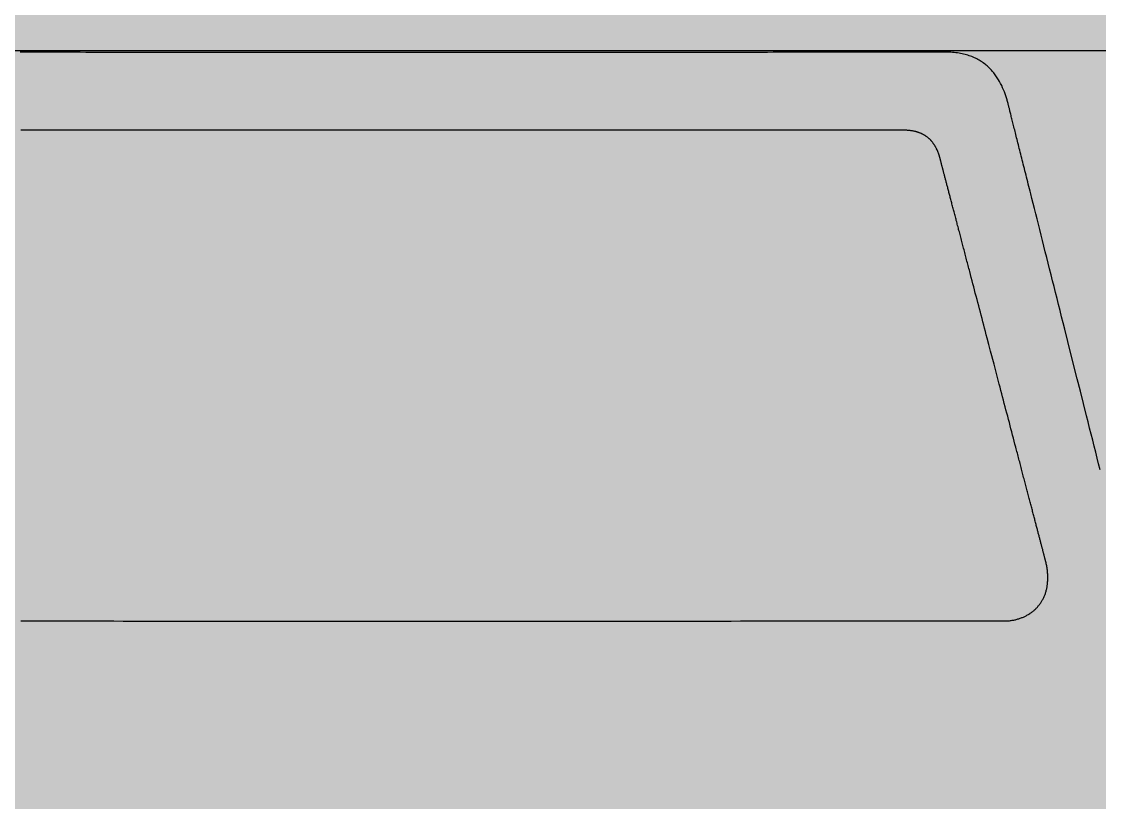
# Model space of a CAD drawing. Header units: millimetres. Extents: x 270.5 to 330.6, y -5.3 to 60.6.
# Drawn here: x 308.26 to 320.39, y 37.06 to 45.85 of the extents above; entities that cross this region are included whole.
import ezdxf

# ---------------------------------------------------------------- set-up
doc = ezdxf.new("R2010")
doc.units = ezdxf.units.MM
doc.layers.add('GSCOLORFILL', color=3, linetype='Continuous', lineweight=0)
doc.layers.add('GSDIMS', color=1, linetype='Continuous', lineweight=0)
for name, color, linetype in [('L18', 4, 'Continuous'), ('L25', 1, 'Continuous'), ('Wipeout Frame & Hatch Boundary', 153, 'Continuous')]:
    doc.layers.add(name, color=color, linetype=linetype)

# ---------------------------------------------------------------- blocks, each defined once
blk = doc.blocks.new('*U3')
at = {"layer": 'GSCOLORFILL', "true_color": 0xfedb00, "transparency": 33554687}
blk.add_hatch(color=40, dxfattribs=at).paths.add_polyline_path([(-300, -300), (300, -300), (300, 300), (-300, 300)])
blk = doc.blocks.new('3 Stacked Cars')
at = {"layer": 'L25'}
for points in [[(75.75, 85.48), (75.58, 86.14), (75.41, 86.8), (75.25, 87.47), (75.08, 88.14), (74.91, 88.82), (74.73, 89.5), (74.56, 90.18), (74.39, 90.87), (74.22, 91.56), (73.87, 92.95), (73.52, 94.34), (73.17, 95.74), (72.46, 98.54), (72.11, 99.94), (71.76, 101.33), (71.59, 102.02), (71.41, 102.71), (71.24, 103.4), (71.07, 104.08), (70.9, 104.76), (70.73, 105.44), (70.56, 106.11), (70.39, 106.77), (70.23, 107.44), (70.06, 108.09), (69.9, 108.74), (69.74, 109.39), (69.57, 110.03), (69.42, 110.66), (69.26, 111.29), (69.1, 111.91), (68.95, 112.52), (68.8, 113.12), (68.65, 113.72), (68.5, 114.3), (68.35, 114.88), (68.21, 115.45), (68.07, 116.01), (67.93, 116.56), (67.86, 116.83), (67.8, 117.1), (67.73, 117.37), (67.66, 117.63), (67.6, 117.89), (67.53, 118.15), (67.47, 118.4), (67.41, 118.65), (67.34, 118.9), (67.28, 119.15), (67.22, 119.39), (67.16, 119.63), (67.1, 119.87), (67.04, 120.1), (66.98, 120.34), (66.93, 120.56), (66.87, 120.79), (66.81, 121.01), (66.76, 121.23), (66.71, 121.44), (66.65, 121.65), (66.6, 121.86), (66.55, 122.07), (66.5, 122.27), (66.45, 122.47), (66.4, 122.66), (66.35, 122.85), (66.31, 123.04), (66.26, 123.22), (66.21, 123.4), (66.17, 123.57), (66.13, 123.75), (66.08, 123.91), (66.04, 124.08), (66, 124.24), (65.96, 124.39), (65.93, 124.55), (65.89, 124.69), (65.85, 124.84), (65.82, 124.98), (65.78, 125.11), (65.75, 125.24), (65.72, 125.37), (65.69, 125.49), (65.66, 125.61), (65.63, 125.73), (65.6, 125.83), (65.58, 125.94), (65.55, 126.04), (65.53, 126.14), (65.5, 126.23), (65.48, 126.31), (65.46, 126.4), (65.44, 126.47), (65.42, 126.54), (65.41, 126.61), (65.39, 126.67), (65.38, 126.73), (65.36, 126.78), (65.35, 126.83), (65.34, 126.88), (65.33, 126.91), (65.32, 126.95), (65.32, 126.97), (65.31, 127), (65.31, 127.01), (65.3, 127.02), (65.3, 127.03), (65.3, 127.03), (65.3, 127.03), (65.3, 127.04), (65.29, 127.07), (65.27, 127.12), (65.21, 127.35), (65.13, 127.57), (65.05, 127.8), (64.97, 128.03), (64.87, 128.26), (64.77, 128.49), (64.67, 128.72), (64.55, 128.95), (64.43, 129.17), (64.3, 129.39), (64.16, 129.61), (64.02, 129.83), (63.86, 130.04), (63.78, 130.15), (63.7, 130.25), (63.61, 130.35), (63.52, 130.45), (63.43, 130.55), (63.34, 130.65), (63.24, 130.74), (63.14, 130.84), (63.04, 130.93), (62.93, 131.02), (62.83, 131.1), (62.72, 131.19), (62.6, 131.27), (62.49, 131.36), (62.37, 131.44), (62.25, 131.51), (62.12, 131.59), (62, 131.66), (61.86, 131.73), (61.73, 131.8), (61.59, 131.86), (61.45, 131.92), (61.31, 131.98), (61.16, 132.04), (61.01, 132.09), (60.86, 132.14), (60.7, 132.19), (60.54, 132.23), (60.38, 132.27), (60.21, 132.31), (60.04, 132.34), (59.87, 132.37), (59.69, 132.4), (59.51, 132.42), (59.32, 132.44), (59.13, 132.45), (58.94, 132.47), (58.74, 132.47), (58.72, 132.47), (58.71, 132.47), (58.71, 132.47), (58.7, 132.47), (58.69, 132.47), (58.68, 132.47), (58.66, 132.47), (58.64, 132.47), (58.61, 132.47), (58.57, 132.47), (58.53, 132.47), (58.49, 132.47), (58.44, 132.47), (58.39, 132.47), (58.33, 132.47), (58.27, 132.47), (58.2, 132.47), (58.12, 132.47), (58.05, 132.47), (57.97, 132.47), (57.88, 132.47), (57.79, 132.47), (57.69, 132.47), (57.6, 132.47), (57.49, 132.47), (57.38, 132.47), (57.27, 132.47), (57.15, 132.47), (57.03, 132.47), (56.91, 132.47), (56.78, 132.47), (56.65, 132.47), (56.51, 132.47), (56.37, 132.47), (56.22, 132.47), (56.07, 132.47), (55.92, 132.47), (55.76, 132.47), (55.6, 132.47), (55.44, 132.47), (55.27, 132.47), (55.1, 132.47), (54.92, 132.47), (54.75, 132.47), (54.56, 132.47), (54.38, 132.47), (54.19, 132.47), (53.99, 132.47), (53.8, 132.47), (53.6, 132.47), (53.4, 132.47), (53.19, 132.47), (52.98, 132.47), (52.77, 132.47), (52.55, 132.47), (52.33, 132.47), (52.11, 132.47), (51.89, 132.47), (51.66, 132.47), (51.43, 132.47), (51.19, 132.47), (50.96, 132.47), (50.72, 132.47), (50.47, 132.47), (50.23, 132.47), (49.98, 132.47), (49.73, 132.47), (49.48, 132.47), (48.96, 132.47), (48.44, 132.47), (47.9, 132.47), (47.36, 132.47), (46.81, 132.47), (46.25, 132.47), (45.68, 132.47), (45.1, 132.47), (44.51, 132.47), (43.92, 132.47), (43.32, 132.47), (42.71, 132.47), (42.1, 132.47), (41.48, 132.47), (40.85, 132.47), (40.22, 132.47), (39.59, 132.47), (38.94, 132.47), (38.3, 132.46), (37.65, 132.46), (36.99, 132.46), (36.33, 132.46), (35.67, 132.46), (35.01, 132.46), (34.34, 132.46), (33, 132.46), (31.65, 132.46), (30.3, 132.46), (27.59, 132.46), (26.24, 132.46), (24.9, 132.46), (23.56, 132.46), (22.9, 132.46), (22.24, 132.46), (21.58, 132.46), (20.92, 132.46), (20.28, 132.46), (19.63, 132.46), (18.99, 132.46), (18.35, 132.45), (17.72, 132.45), (17.1, 132.45), (16.48, 132.45), (15.87, 132.45), (15.26, 132.45), (14.66, 132.45), (14.07, 132.45), (13.49, 132.45), (12.91, 132.45), (12.34, 132.45), (11.78, 132.45), (11.23, 132.45), (10.69, 132.45), (10.16, 132.45), (9.64, 132.45), (9.12, 132.45), (8.87, 132.45), (8.62, 132.45), (8.38, 132.45), (8.13, 132.45), (7.89, 132.45), (7.65, 132.45), (7.42, 132.45), (7.18, 132.45), (6.95, 132.45), (6.73, 132.45), (6.5, 132.45), (6.28, 132.45), (6.06, 132.45), (5.85, 132.45), (5.64, 132.45), (5.43, 132.45), (5.23, 132.45), (5.02, 132.45), (4.83, 132.45), (4.63, 132.45), (4.44, 132.45), (4.25, 132.45), (4.07, 132.45), (3.89, 132.45), (3.71, 132.45), (3.53, 132.45), (3.36, 132.45), (3.2, 132.45), (3.04, 132.45), (2.88, 132.45), (2.72, 132.45), (2.57, 132.45), (2.42, 132.45), (2.28, 132.45), (2.14, 132.45), (2, 132.45), (1.87, 132.45), (1.75, 132.45), (1.62, 132.45), (1.5, 132.45), (1.39, 132.45), (1.28, 132.45), (1.17, 132.45), (1.07, 132.45), (0.97, 132.45), (0.88, 132.45), (0.79, 132.45), (0.71, 132.45), (0.63, 132.45), (0.55, 132.45), (0.48, 132.45), (0.41, 132.45), (0.35, 132.45), (0.3, 132.45), (0.25, 132.45), (0.2, 132.45), (0.16, 132.45), (0.12, 132.45), (0.09, 132.45), (0.06, 132.45), (0.04, 132.45), (0.02, 132.45), (0.01, 132.45), (0, 132.45), (0, 132.45), (-0.01, 132.45), (-0.03, 132.45), (-0.04, 132.45), (-0.07, 132.45), (-0.1, 132.45), (-0.13, 132.45), (-0.17, 132.45), (-0.21, 132.45), (-0.26, 132.45), (-0.32, 132.45), (-0.37, 132.45), (-0.44, 132.45), (-0.5, 132.45), (-0.58, 132.45), (-0.65, 132.45), (-0.73, 132.45), (-0.82, 132.45), (-0.91, 132.45), (-1.01, 132.45), (-1.1, 132.45), (-1.21, 132.45), (-1.32, 132.45), (-1.43, 132.45), (-1.54, 132.45), (-1.66, 132.45), (-1.79, 132.45), (-1.92, 132.45), (-2.05, 132.45), (-2.19, 132.45), (-2.33, 132.45), (-2.47, 132.45), (-2.62, 132.45), (-2.77, 132.45), (-2.93, 132.45), (-3.09, 132.45), (-3.26, 132.45), (-3.42, 132.45), (-3.59, 132.45), (-3.77, 132.45), (-3.95, 132.45), (-4.13, 132.45), (-4.32, 132.45), (-4.51, 132.45), (-4.7, 132.45), (-4.89, 132.45), (-5.09, 132.45), (-5.3, 132.45), (-5.5, 132.45), (-5.71, 132.45), (-5.92, 132.45), (-6.14, 132.45), (-6.36, 132.45), (-6.58, 132.45), (-6.81, 132.45), (-7.03, 132.45), (-7.26, 132.45), (-7.5, 132.45), (-7.74, 132.45), (-7.97, 132.45), (-8.22, 132.45), (-8.46, 132.45), (-8.71, 132.45), (-8.96, 132.45), (-9.21, 132.45), (-9.73, 132.45), (-10.25, 132.45), (-10.78, 132.45), (-11.33, 132.45), (-11.88, 132.45), (-12.44, 132.45), (-13.01, 132.45), (-13.59, 132.45), (-14.17, 132.45), (-14.77, 132.45), (-15.37, 132.45), (-15.97, 132.45), (-16.59, 132.45), (-17.21, 132.45), (-17.83, 132.45), (-18.46, 132.45), (-19.1, 132.46), (-19.74, 132.46), (-20.39, 132.46), (-21.04, 132.46), (-21.69, 132.46), (-22.35, 132.46), (-23.01, 132.46), (-23.68, 132.46), (-24.34, 132.46), (-25.68, 132.46), (-27.03, 132.46), (-29.74, 132.46), (-31.09, 132.46), (-32.44, 132.46), (-33.79, 132.46), (-35.12, 132.46), (-35.79, 132.46), (-36.45, 132.46), (-37.11, 132.46), (-37.76, 132.46), (-38.41, 132.46), (-39.06, 132.47), (-39.7, 132.47), (-40.33, 132.47), (-40.96, 132.47), (-41.59, 132.47), (-42.21, 132.47), (-42.82, 132.47), (-43.42, 132.47), (-44.02, 132.47), (-44.62, 132.47), (-45.2, 132.47), (-45.78, 132.47)], [(-45.73, 68.48), (-45.48, 68.48), (-45.24, 68.48), (-44.99, 68.48), (-44.74, 68.48), (-44.5, 68.48), (-44.25, 68.48), (-44, 68.48), (-43.75, 68.48), (-43.5, 68.48), (-43.25, 68.48), (-43, 68.48), (-42.5, 68.48), (-41.99, 68.48), (-41.48, 68.48), (-40.97, 68.48), (-40.46, 68.48), (-39.95, 68.48), (-39.43, 68.48), (-38.92, 68.48), (-38.4, 68.48), (-37.88, 68.48), (-37.36, 68.48), (-36.83, 68.48), (-36.31, 68.48), (-35.79, 68.48), (-35.26, 68.48), (-34.21, 68.47), (-32.1, 68.47), (-31.05, 68.47), (-30, 68.47), (-29.48, 68.47), (-28.95, 68.47), (-28.43, 68.47), (-27.91, 68.47), (-27.39, 68.47), (-26.87, 68.47), (-26.35, 68.47), (-25.83, 68.47), (-25.32, 68.47), (-24.8, 68.47), (-24.29, 68.47), (-23.78, 68.47), (-23.27, 68.47), (-22.77, 68.47), (-22.26, 68.47), (-22.01, 68.47), (-21.76, 68.47), (-21.51, 68.47), (-21.26, 68.47), (-21.02, 68.47), (-20.77, 68.47), (-20.52, 68.47), (-20.28, 68.47), (-20.03, 68.47), (-19.79, 68.47), (-19.54, 68.47), (-19.3, 68.47), (-19.06, 68.47), (-18.82, 68.47), (-18.58, 68.47), (-18.34, 68.47), (-18.1, 68.47), (-17.86, 68.47), (-17.62, 68.47), (-17.39, 68.47), (-17.15, 68.47), (-16.92, 68.47), (-16.68, 68.47), (-16.45, 68.47), (-16.22, 68.47), (-15.99, 68.47), (-15.76, 68.47), (-15.53, 68.47), (-15.3, 68.47), (-15.08, 68.47), (-14.85, 68.47), (-14.63, 68.47), (-14.4, 68.47), (-14.18, 68.47), (-13.96, 68.47), (-13.74, 68.47), (-13.52, 68.47), (-13.3, 68.47), (-13.09, 68.47), (-12.87, 68.47), (-12.66, 68.47), (-12.45, 68.47), (-12.24, 68.47), (-12.03, 68.47), (-11.82, 68.47), (-11.61, 68.47), (-11.4, 68.47), (-11.2, 68.47), (-10.99, 68.47), (-10.79, 68.47), (-10.59, 68.47), (-10.39, 68.47), (-10.19, 68.47), (-10, 68.47), (-9.8, 68.47), (-9.61, 68.47), (-9.42, 68.47), (-9.23, 68.47), (-9.04, 68.47), (-8.85, 68.47), (-8.66, 68.47), (-8.48, 68.47), (-8.29, 68.47), (-8.11, 68.47), (-7.93, 68.47), (-7.75, 68.47), (-7.58, 68.47), (-7.4, 68.47), (-7.23, 68.47), (-7.06, 68.47), (-6.89, 68.47), (-6.72, 68.47), (-6.55, 68.47), (-6.39, 68.47), (-6.22, 68.47), (-6.06, 68.47), (-5.9, 68.47), (-5.74, 68.47), (-5.59, 68.47), (-5.43, 68.47), (-5.28, 68.47), (-5.13, 68.47), (-4.98, 68.47), (-4.83, 68.47), (-4.69, 68.47), (-4.54, 68.47), (-4.4, 68.47), (-4.26, 68.47), (-4.13, 68.47), (-3.99, 68.47), (-3.86, 68.47), (-3.72, 68.47), (-3.6, 68.47), (-3.47, 68.47), (-3.34, 68.47), (-3.22, 68.47), (-3.1, 68.47), (-2.98, 68.47), (-2.86, 68.47), (-2.75, 68.47), (-2.63, 68.47), (-2.52, 68.47), (-2.41, 68.47), (-2.31, 68.47), (-2.2, 68.47), (-2.1, 68.47), (-2, 68.47), (-1.9, 68.47), (-1.81, 68.47), (-1.71, 68.47), (-1.62, 68.47), (-1.54, 68.47), (-1.45, 68.47), (-1.37, 68.47), (-1.28, 68.47), (-1.2, 68.47), (-1.13, 68.47), (-1.09, 68.47), (-1.05, 68.47), (-1.02, 68.47), (-0.98, 68.47), (-0.95, 68.47), (-0.91, 68.47), (-0.88, 68.47), (-0.84, 68.47), (-0.81, 68.47), (-0.78, 68.47), (-0.75, 68.47), (-0.72, 68.47), (-0.69, 68.47), (-0.66, 68.47), (-0.63, 68.47), (-0.6, 68.47), (-0.57, 68.47), (-0.55, 68.47), (-0.52, 68.47), (-0.49, 68.47), (-0.47, 68.47), (-0.44, 68.47), (-0.42, 68.47), (-0.4, 68.47), (-0.37, 68.47), (-0.35, 68.47), (-0.33, 68.47), (-0.31, 68.47), (-0.29, 68.47), (-0.27, 68.47), (-0.25, 68.47), (-0.23, 68.47), (-0.22, 68.47), (-0.2, 68.47), (-0.18, 68.47), (-0.17, 68.47), (-0.15, 68.47), (-0.14, 68.47), (-0.13, 68.47), (-0.11, 68.47), (-0.1, 68.47), (-0.09, 68.47), (-0.08, 68.47), (-0.07, 68.47), (-0.06, 68.47), (-0.05, 68.47), (-0.04, 68.47), (-0.04, 68.47), (-0.03, 68.47), (-0.02, 68.47), (-0.02, 68.47), (-0.01, 68.47), (-0.01, 68.47), (-0.01, 68.47), (0, 68.47), (0, 68.47), (0, 68.47), (0, 68.47), (0, 68.47), (0, 68.47), (0, 68.47), (0, 68.47), (0.01, 68.47), (0.01, 68.47), (0.01, 68.47), (0.02, 68.47), (0.02, 68.47), (0.03, 68.47), (0.04, 68.47), (0.04, 68.47), (0.05, 68.47), (0.06, 68.47), (0.07, 68.47), (0.08, 68.47), (0.09, 68.47), (0.1, 68.47), (0.11, 68.47), (0.13, 68.47), (0.14, 68.47), (0.15, 68.47), (0.17, 68.47), (0.18, 68.47), (0.2, 68.47), (0.22, 68.47), (0.23, 68.47), (0.25, 68.47), (0.27, 68.47), (0.29, 68.47), (0.31, 68.47), (0.33, 68.47), (0.35, 68.47), (0.37, 68.47), (0.4, 68.47), (0.42, 68.47), (0.44, 68.47), (0.47, 68.47), (0.49, 68.47), (0.52, 68.47), (0.55, 68.47), (0.57, 68.47), (0.6, 68.47), (0.63, 68.47), (0.66, 68.47), (0.69, 68.47), (0.72, 68.47), (0.75, 68.47), (0.78, 68.47), (0.81, 68.47), (0.84, 68.47), (0.88, 68.47), (0.91, 68.47), (0.95, 68.47), (0.98, 68.47), (1.02, 68.47), (1.05, 68.47), (1.09, 68.47), (1.13, 68.47), (1.2, 68.47), (1.28, 68.47), (1.37, 68.47), (1.45, 68.47), (1.54, 68.47), (1.62, 68.47), (1.71, 68.47), (1.81, 68.47), (1.9, 68.47), (2, 68.47), (2.1, 68.47), (2.2, 68.47), (2.31, 68.47), (2.41, 68.47), (2.52, 68.47), (2.63, 68.47), (2.75, 68.47), (2.86, 68.47), (2.98, 68.47), (3.1, 68.47), (3.22, 68.47), (3.34, 68.47), (3.47, 68.47), (3.6, 68.47), (3.72, 68.47), (3.86, 68.47), (3.99, 68.47), (4.13, 68.47), (4.26, 68.47), (4.4, 68.47), (4.54, 68.47), (4.69, 68.47), (4.83, 68.47), (4.98, 68.47), (5.13, 68.47), (5.28, 68.47), (5.43, 68.47), (5.59, 68.47), (5.74, 68.47), (5.9, 68.47), (6.06, 68.47), (6.22, 68.47), (6.39, 68.47), (6.55, 68.47), (6.72, 68.47), (6.89, 68.47), (7.06, 68.47), (7.23, 68.47), (7.4, 68.47), (7.58, 68.47), (7.75, 68.47), (7.93, 68.47), (8.11, 68.47), (8.29, 68.47), (8.48, 68.47), (8.66, 68.47), (8.85, 68.47), (9.04, 68.47), (9.23, 68.47), (9.42, 68.47), (9.61, 68.47), (9.8, 68.47), (10, 68.47), (10.19, 68.47), (10.39, 68.47), (10.59, 68.47), (10.79, 68.47), (10.99, 68.47), (11.2, 68.47), (11.4, 68.47), (11.61, 68.47), (11.82, 68.47), (12.03, 68.47), (12.24, 68.47), (12.45, 68.47), (12.66, 68.47), (12.87, 68.47), (13.09, 68.47), (13.3, 68.47), (13.52, 68.47), (13.74, 68.47), (13.96, 68.47), (14.18, 68.47), (14.4, 68.47), (14.63, 68.47), (14.85, 68.47), (15.08, 68.47), (15.3, 68.47), (15.53, 68.47), (15.76, 68.47), (15.99, 68.47), (16.22, 68.47), (16.45, 68.47), (16.68, 68.47), (16.92, 68.47), (17.15, 68.47), (17.39, 68.47), (17.62, 68.47), (17.86, 68.47), (18.1, 68.47), (18.34, 68.47), (18.58, 68.47), (18.82, 68.47), (19.06, 68.47), (19.3, 68.47), (19.54, 68.47), (19.79, 68.47), (20.03, 68.47), (20.28, 68.47), (20.52, 68.47), (20.77, 68.47), (21.02, 68.47), (21.26, 68.47), (21.51, 68.47), (21.76, 68.47), (22.01, 68.47), (22.26, 68.47), (22.77, 68.47), (23.27, 68.47), (23.78, 68.47), (24.29, 68.47), (24.8, 68.47), (25.32, 68.47), (25.83, 68.47), (26.35, 68.47), (26.87, 68.47), (27.39, 68.47), (27.91, 68.47), (28.43, 68.47), (28.95, 68.47), (29.48, 68.47), (30, 68.47), (31.05, 68.47), (32.1, 68.47), (34.21, 68.47), (35.26, 68.48), (35.79, 68.48), (36.31, 68.48), (36.83, 68.48), (37.36, 68.48), (37.88, 68.48), (38.4, 68.48), (38.92, 68.48), (39.43, 68.48), (39.95, 68.48), (40.46, 68.48), (40.97, 68.48), (41.48, 68.48), (41.99, 68.48), (42.5, 68.48), (43, 68.48), (43.25, 68.48), (43.5, 68.48), (43.75, 68.48), (44, 68.48), (44.25, 68.48), (44.5, 68.48), (44.74, 68.48), (44.99, 68.48), (45.24, 68.48), (45.48, 68.48), (45.73, 68.48), (45.97, 68.48), (46.21, 68.48), (46.45, 68.48), (46.69, 68.48), (46.93, 68.48), (47.17, 68.48), (47.41, 68.48), (47.65, 68.48), (47.89, 68.48), (48.12, 68.48), (48.36, 68.48), (48.59, 68.48), (48.82, 68.48), (49.05, 68.48), (49.29, 68.48), (49.52, 68.48), (49.74, 68.48), (49.97, 68.48), (50.2, 68.48), (50.42, 68.48), (50.65, 68.48), (50.87, 68.48), (51.09, 68.48), (51.32, 68.48), (51.54, 68.48), (51.76, 68.48), (51.97, 68.48), (52.19, 68.48), (52.41, 68.48), (52.62, 68.48), (52.83, 68.48), (53.04, 68.48), (53.26, 68.48), (53.46, 68.48), (53.67, 68.48), (53.88, 68.48), (54.08, 68.48), (54.29, 68.48), (54.49, 68.48), (54.69, 68.48), (54.89, 68.48), (55.09, 68.48), (55.29, 68.48), (55.48, 68.48), (55.68, 68.48), (55.87, 68.48), (56.06, 68.48), (56.25, 68.48), (56.44, 68.48), (56.63, 68.48), (56.81, 68.48), (57, 68.48), (57.18, 68.48), (57.36, 68.48), (57.54, 68.48), (57.72, 68.48), (57.89, 68.48), (58.07, 68.48), (58.24, 68.48), (58.41, 68.48), (58.58, 68.48), (58.75, 68.48), (58.91, 68.48), (59.08, 68.48), (59.24, 68.48), (59.4, 68.48), (59.56, 68.48), (59.71, 68.48), (59.87, 68.48), (60.02, 68.48), (60.17, 68.48), (60.32, 68.48), (60.47, 68.48), (60.62, 68.48), (60.76, 68.48), (60.9, 68.48), (61.04, 68.48), (61.18, 68.48), (61.32, 68.48), (61.45, 68.48), (61.58, 68.48), (61.71, 68.48), (61.84, 68.48), (61.97, 68.48), (62.09, 68.48), (62.22, 68.48), (62.34, 68.48), (62.45, 68.48), (62.57, 68.48), (62.68, 68.48), (62.79, 68.48), (62.9, 68.48), (63.01, 68.48), (63.12, 68.48), (63.22, 68.48), (63.32, 68.48), (63.42, 68.48), (63.51, 68.48), (63.61, 68.48), (63.7, 68.48), (63.79, 68.48), (63.88, 68.48), (63.96, 68.48), (64.04, 68.48), (64.12, 68.48), (64.2, 68.48), (64.28, 68.48), (64.31, 68.48), (64.35, 68.48), (64.39, 68.48), (64.42, 68.48), (64.45, 68.48), (64.49, 68.48), (64.52, 68.48), (64.55, 68.48), (64.59, 68.48), (64.62, 68.48), (64.65, 68.48), (64.68, 68.48), (64.71, 68.48), (64.74, 68.48), (64.76, 68.48), (64.79, 68.48), (64.82, 68.48), (64.85, 68.48), (64.87, 68.48), (64.9, 68.48), (64.92, 68.48), (64.94, 68.48), (64.97, 68.48), (64.99, 68.48), (65.01, 68.48), (65.03, 68.48), (65.05, 68.48), (65.07, 68.48), (65.09, 68.48), (65.11, 68.48), (65.13, 68.48), (65.15, 68.48), (65.16, 68.48), (65.18, 68.48), (65.19, 68.48), (65.21, 68.48), (65.22, 68.48), (65.24, 68.48), (65.25, 68.48), (65.26, 68.48), (65.27, 68.48), (65.28, 68.48), (65.29, 68.48), (65.3, 68.48), (65.31, 68.48), (65.32, 68.48), (65.32, 68.48), (65.33, 68.48), (65.34, 68.48), (65.34, 68.48), (65.35, 68.48), (65.35, 68.48), (65.35, 68.48), (65.35, 68.48), (65.36, 68.48), (65.36, 68.48), (65.36, 68.48), (65.36, 68.48), (65.36, 68.48), (65.37, 68.48), (65.4, 68.49), (65.45, 68.49), (65.55, 68.5), (65.65, 68.52), (65.74, 68.53), (65.84, 68.55), (65.94, 68.56), (66.03, 68.58), (66.13, 68.6), (66.22, 68.62), (66.31, 68.65), (66.4, 68.67), (66.5, 68.7), (66.59, 68.73), (66.67, 68.75), (66.76, 68.78), (66.85, 68.81), (66.94, 68.85), (67.02, 68.88), (67.11, 68.92), (67.19, 68.95), (67.27, 68.99), (67.35, 69.03), (67.43, 69.07), (67.51, 69.11), (67.59, 69.16), (67.67, 69.2), (67.74, 69.25), (67.82, 69.3), (67.89, 69.34), (67.96, 69.39), (68.03, 69.44), (68.1, 69.5), (68.17, 69.55), (68.24, 69.61), (68.31, 69.66), (68.37, 69.72), (68.44, 69.78), (68.5, 69.84), (68.56, 69.9), (68.62, 69.96), (68.68, 70.03), (68.74, 70.09), (68.79, 70.16), (68.85, 70.22), (68.9, 70.29), (68.96, 70.36), (69.01, 70.43), (69.06, 70.51), (69.11, 70.58), (69.15, 70.65), (69.2, 70.73), (69.24, 70.81), (69.29, 70.89), (69.33, 70.96), (69.37, 71.05), (69.41, 71.13), (69.44, 71.21), (69.48, 71.29), (69.51, 71.38), (69.55, 71.47), (69.58, 71.55), (69.61, 71.64), (69.63, 71.73), (69.66, 71.82), (69.69, 71.91), (69.71, 72.01), (69.73, 72.1), (69.75, 72.19), (69.77, 72.29), (69.79, 72.39), (69.8, 72.49), (69.81, 72.59), (69.83, 72.69), (69.84, 72.79), (69.84, 72.89), (69.85, 72.99), (69.86, 73.1), (69.86, 73.2), (69.86, 73.31), (69.86, 73.42), (69.86, 73.53), (69.86, 73.64), (69.85, 73.75), (69.84, 73.86), (69.83, 73.97), (69.82, 74.09), (69.81, 74.2), (69.79, 74.32), (69.78, 74.44), (69.76, 74.55), (69.74, 74.67), (69.72, 74.79), (69.69, 74.91), (69.69, 74.93), (69.69, 74.93), (69.69, 74.93), (69.69, 74.93), (69.69, 74.93), (69.69, 74.93), (69.69, 74.94), (69.69, 74.94), (69.69, 74.94), (69.68, 74.95), (69.68, 74.96), (69.68, 74.97), (69.67, 74.99), (69.67, 75), (69.67, 75.02), (69.66, 75.04), (69.66, 75.06), (69.65, 75.08), (69.64, 75.1), (69.64, 75.13), (69.63, 75.16), (69.62, 75.19), (69.61, 75.22), (69.6, 75.25), (69.59, 75.29), (69.58, 75.33), (69.57, 75.37), (69.56, 75.41), (69.55, 75.45), (69.54, 75.49), (69.53, 75.54), (69.52, 75.59), (69.5, 75.64), (69.49, 75.69), (69.48, 75.74), (69.46, 75.8), (69.45, 75.85), (69.43, 75.91), (69.42, 75.97), (69.4, 76.03), (69.38, 76.09), (69.37, 76.16), (69.35, 76.22), (69.33, 76.29), (69.31, 76.36), (69.3, 76.43), (69.28, 76.5), (69.26, 76.58), (69.24, 76.65), (69.22, 76.73), (69.2, 76.81), (69.18, 76.89), (69.15, 76.97), (69.13, 77.05), (69.11, 77.13), (69.09, 77.22), (69.07, 77.31), (69.04, 77.4), (69.02, 77.49), (68.99, 77.58), (68.97, 77.67), (68.95, 77.76), (68.92, 77.86), (68.9, 77.96), (68.87, 78.05), (68.84, 78.15), (68.82, 78.26), (68.79, 78.36), (68.76, 78.46), (68.74, 78.57), (68.71, 78.67), (68.68, 78.78), (68.65, 78.89), (68.62, 79), (68.59, 79.11), (68.56, 79.22), (68.53, 79.34), (68.5, 79.45), (68.47, 79.57), (68.44, 79.69), (68.41, 79.81), (68.38, 79.93), (68.35, 80.05), (68.32, 80.17), (68.28, 80.29), (68.25, 80.42), (68.22, 80.54), (68.18, 80.67), (68.15, 80.8), (68.12, 80.93), (68.08, 81.06), (68.05, 81.19), (68.01, 81.32), (67.98, 81.45), (67.94, 81.59), (67.91, 81.72), (67.87, 81.86), (67.84, 82), (67.8, 82.14), (67.76, 82.27), (67.73, 82.41), (67.69, 82.56), (67.65, 82.7), (67.61, 82.84), (67.58, 82.99), (67.54, 83.13), (67.5, 83.28), (67.46, 83.42), (67.42, 83.57), (67.38, 83.72), (67.34, 83.87), (67.3, 84.02), (67.27, 84.17), (67.23, 84.32), (67.18, 84.48), (67.14, 84.63), (67.1, 84.79), (67.06, 84.94), (67.02, 85.1), (66.98, 85.25), (66.94, 85.41), (66.9, 85.57), (66.86, 85.73), (66.81, 85.89), (66.77, 86.05), (66.73, 86.21), (66.69, 86.37), (66.64, 86.54), (66.6, 86.7), (66.56, 86.87), (66.52, 87.03), (66.47, 87.2), (66.43, 87.36), (66.38, 87.53), (66.34, 87.7), (66.3, 87.86), (66.25, 88.03), (66.16, 88.37), (66.07, 88.71), (65.98, 89.06), (65.89, 89.4), (65.8, 89.75), (65.71, 90.1), (65.62, 90.45), (65.53, 90.8), (65.43, 91.16), (65.34, 91.51), (65.25, 91.87), (65.15, 92.23), (65.06, 92.59), (64.96, 92.95), (64.87, 93.32), (64.77, 93.68), (64.68, 94.04), (64.58, 94.41), (64.48, 94.78), (64.39, 95.14), (64.19, 95.88), (64, 96.62), (63.81, 97.36), (63.42, 98.84), (63.22, 99.58), (63.03, 100.31), (62.93, 100.68), (62.84, 101.05), (62.74, 101.42), (62.65, 101.78), (62.55, 102.15), (62.46, 102.51), (62.36, 102.87), (62.27, 103.23), (62.17, 103.59), (62.08, 103.95), (61.98, 104.31), (61.89, 104.67), (61.8, 105.02), (61.7, 105.37), (61.61, 105.73), (61.52, 106.08), (61.43, 106.42), (61.34, 106.77), (61.25, 107.11), (61.16, 107.45), (61.07, 107.79), (61.03, 107.96), (60.98, 108.13), (60.94, 108.29), (60.89, 108.46), (60.85, 108.63), (60.81, 108.79), (60.76, 108.96), (60.72, 109.12), (60.68, 109.29), (60.64, 109.45), (60.59, 109.61), (60.55, 109.77), (60.51, 109.93), (60.47, 110.09), (60.43, 110.25), (60.38, 110.41), (60.34, 110.57), (60.3, 110.72), (60.26, 110.88), (60.22, 111.04), (60.18, 111.19), (60.14, 111.34), (60.1, 111.5), (60.06, 111.65), (60.02, 111.8), (59.98, 111.95), (59.94, 112.1), (59.9, 112.25), (59.86, 112.4), (59.82, 112.54), (59.79, 112.69), (59.75, 112.83), (59.71, 112.98), (59.67, 113.12), (59.64, 113.26), (59.6, 113.4), (59.56, 113.54), (59.53, 113.68), (59.49, 113.82), (59.45, 113.96), (59.42, 114.09), (59.38, 114.23), (59.35, 114.36), (59.31, 114.5), (59.28, 114.63), (59.24, 114.76), (59.21, 114.89), (59.17, 115.02), (59.14, 115.15), (59.11, 115.27), (59.07, 115.4), (59.04, 115.52), (59.01, 115.65), (58.98, 115.77), (58.95, 115.89), (58.91, 116.01), (58.88, 116.13), (58.85, 116.25), (58.82, 116.36), (58.79, 116.48), (58.76, 116.59), (58.73, 116.7), (58.7, 116.81), (58.68, 116.92), (58.65, 117.03), (58.62, 117.14), (58.59, 117.25), (58.56, 117.35), (58.54, 117.45), (58.51, 117.56), (58.48, 117.66), (58.46, 117.76), (58.43, 117.85), (58.41, 117.95), (58.38, 118.05), (58.36, 118.14), (58.33, 118.23), (58.31, 118.32), (58.28, 118.41), (58.26, 118.5), (58.24, 118.59), (58.22, 118.67), (58.19, 118.76), (58.17, 118.84), (58.15, 118.92), (58.13, 119), (58.11, 119.08), (58.09, 119.16), (58.07, 119.23), (58.05, 119.3), (58.03, 119.38), (58.01, 119.45), (58, 119.52), (57.98, 119.58), (57.96, 119.65), (57.94, 119.71), (57.93, 119.77), (57.91, 119.84), (57.9, 119.89), (57.88, 119.95), (57.87, 120.01), (57.85, 120.06), (57.84, 120.11), (57.82, 120.17), (57.81, 120.21), (57.8, 120.26), (57.79, 120.31), (57.78, 120.35), (57.77, 120.39), (57.75, 120.43), (57.74, 120.47), (57.73, 120.51), (57.73, 120.54), (57.72, 120.58), (57.71, 120.61), (57.7, 120.64), (57.69, 120.67), (57.69, 120.69), (57.68, 120.72), (57.67, 120.74), (57.67, 120.76), (57.66, 120.78), (57.66, 120.79), (57.66, 120.81), (57.65, 120.82), (57.65, 120.83), (57.65, 120.84), (57.65, 120.85), (57.64, 120.85), (57.64, 120.86), (57.64, 120.86), (57.64, 120.86), (57.64, 120.86), (57.64, 120.86), (57.64, 120.86), (57.64, 120.87), (57.63, 120.9), (57.59, 121), (57.56, 121.11), (57.52, 121.21), (57.47, 121.31), (57.43, 121.41), (57.39, 121.5), (57.34, 121.6), (57.32, 121.65), (57.29, 121.69), (57.27, 121.74), (57.24, 121.79), (57.22, 121.83), (57.19, 121.88), (57.17, 121.92), (57.14, 121.97), (57.11, 122.01), (57.08, 122.05), (57.06, 122.1), (57.03, 122.14), (57, 122.18), (56.97, 122.22), (56.94, 122.26), (56.91, 122.3), (56.88, 122.34), (56.84, 122.38), (56.81, 122.42), (56.78, 122.46), (56.75, 122.5), (56.71, 122.54), (56.68, 122.57), (56.64, 122.61), (56.61, 122.65), (56.57, 122.68), (56.54, 122.72), (56.5, 122.75), (56.46, 122.78), (56.42, 122.82), (56.38, 122.85), (56.35, 122.88), (56.31, 122.91), (56.26, 122.95), (56.22, 122.98), (56.18, 123.01), (56.14, 123.04), (56.1, 123.06), (56.05, 123.09), (56.01, 123.12), (55.97, 123.15), (55.92, 123.17), (55.87, 123.2), (55.83, 123.22), (55.78, 123.25), (55.73, 123.27), (55.68, 123.3), (55.64, 123.32), (55.59, 123.34), (55.54, 123.36), (55.48, 123.38), (55.43, 123.4), (55.38, 123.42), (55.33, 123.44), (55.27, 123.46), (55.22, 123.48), (55.16, 123.5), (55.11, 123.51), (55.05, 123.53), (55, 123.54), (54.94, 123.56), (54.88, 123.57), (54.82, 123.58), (54.76, 123.6), (54.7, 123.61), (54.64, 123.62), (54.57, 123.63), (54.51, 123.64), (54.45, 123.65), (54.38, 123.66), (54.32, 123.66), (54.25, 123.67), (54.19, 123.68), (54.12, 123.68), (54.05, 123.68), (53.98, 123.69), (53.91, 123.69), (53.84, 123.69), (53.82, 123.69), (53.82, 123.69), (53.82, 123.69), (53.82, 123.69), (53.81, 123.69), (53.81, 123.69), (53.81, 123.69), (53.81, 123.69), (53.8, 123.69), (53.79, 123.69), (53.78, 123.69), (53.77, 123.69), (53.75, 123.69), (53.73, 123.69), (53.71, 123.69), (53.69, 123.69), (53.66, 123.69), (53.64, 123.69), (53.61, 123.69), (53.58, 123.69), (53.54, 123.69), (53.51, 123.69), (53.47, 123.69), (53.43, 123.69), (53.39, 123.69), (53.34, 123.69), (53.3, 123.69), (53.25, 123.69), (53.2, 123.69), (53.14, 123.69), (53.09, 123.69), (53.03, 123.69), (52.98, 123.69), (52.91, 123.69), (52.85, 123.69), (52.79, 123.69), (52.72, 123.69), (52.65, 123.69), (52.58, 123.69), (52.51, 123.69), (52.44, 123.69), (52.36, 123.69), (52.28, 123.69), (52.2, 123.69), (52.12, 123.69), (52.04, 123.69), (51.95, 123.69), (51.87, 123.69), (51.78, 123.69), (51.69, 123.69), (51.6, 123.69), (51.5, 123.69), (51.41, 123.69), (51.31, 123.69), (51.21, 123.7), (51.11, 123.7), (51.01, 123.7), (50.9, 123.7), (50.8, 123.7), (50.69, 123.7), (50.58, 123.7), (50.47, 123.7), (50.36, 123.7), (50.24, 123.7), (50.13, 123.7), (50.01, 123.7), (49.89, 123.7), (49.77, 123.7), (49.65, 123.7), (49.52, 123.7), (49.4, 123.7), (49.27, 123.7), (49.15, 123.7), (49.02, 123.7), (48.88, 123.7), (48.75, 123.7), (48.62, 123.7), (48.48, 123.7), (48.35, 123.7), (48.21, 123.7), (48.07, 123.7), (47.93, 123.7), (47.79, 123.7), (47.64, 123.7), (47.5, 123.7), (47.35, 123.7), (47.2, 123.7), (47.05, 123.7), (46.9, 123.7), (46.75, 123.7), (46.6, 123.7), (46.45, 123.7), (46.29, 123.7), (46.13, 123.7), (45.98, 123.7), (45.82, 123.7), (45.66, 123.7), (45.49, 123.7), (45.33, 123.7), (45.17, 123.7), (45, 123.7), (44.84, 123.7), (44.67, 123.7), (44.5, 123.7), (44.33, 123.7), (44.16, 123.7), (43.99, 123.7), (43.82, 123.7), (43.65, 123.7), (43.47, 123.7), (43.3, 123.7), (43.12, 123.7), (42.94, 123.7), (42.76, 123.7), (42.58, 123.7), (42.4, 123.7), (42.22, 123.7), (42.04, 123.7), (41.86, 123.7), (41.67, 123.7), (41.49, 123.7), (41.3, 123.7), (41.11, 123.7), (40.92, 123.7), (40.74, 123.7), (40.55, 123.7), (40.36, 123.7), (40.17, 123.7), (39.97, 123.7), (39.78, 123.7), (39.59, 123.7), (39.39, 123.7), (39.2, 123.7), (39, 123.7), (38.81, 123.7), (38.61, 123.7), (38.41, 123.7), (38.21, 123.7), (38.01, 123.7), (37.81, 123.7), (37.61, 123.7), (37.41, 123.7), (37.21, 123.7), (37.01, 123.7), (36.6, 123.7), (36.19, 123.7), (35.78, 123.7), (35.37, 123.7), (34.96, 123.7), (34.54, 123.7), (34.12, 123.7), (33.7, 123.7), (33.28, 123.71), (32.85, 123.71), (32.43, 123.71), (32, 123.71), (31.58, 123.71), (31.15, 123.71), (30.72, 123.71), (30.29, 123.71), (29.86, 123.71), (29.43, 123.71), (28.56, 123.71), (27.7, 123.71), (25.96, 123.71), (25.1, 123.71), (24.23, 123.71), (23.8, 123.71), (23.37, 123.71), (22.94, 123.71), (22.51, 123.71), (22.08, 123.71), (21.66, 123.71), (21.23, 123.71), (20.81, 123.71), (20.38, 123.71), (19.96, 123.71), (19.54, 123.71), (19.12, 123.71), (18.71, 123.71), (18.29, 123.71), (17.88, 123.71), (17.47, 123.71), (17.06, 123.71), (16.66, 123.71), (16.46, 123.71), (16.26, 123.71), (16.06, 123.71), (15.86, 123.71), (15.66, 123.71), (15.46, 123.71), (15.26, 123.71), (15.06, 123.71), (14.87, 123.71), (14.67, 123.72), (14.47, 123.72), (14.28, 123.72), (14.09, 123.72), (13.89, 123.72), (13.7, 123.72), (13.51, 123.72), (13.32, 123.72), (13.13, 123.72), (12.94, 123.72), (12.75, 123.72), (12.57, 123.72), (12.38, 123.72), (12.19, 123.72), (12.01, 123.72), (11.83, 123.72), (11.64, 123.72), (11.46, 123.72), (11.28, 123.72), (11.1, 123.72), (10.92, 123.72), (10.74, 123.72), (10.57, 123.72), (10.39, 123.72), (10.22, 123.72), (10.04, 123.72), (9.87, 123.72), (9.7, 123.72), (9.53, 123.72), (9.36, 123.72), (9.19, 123.72), (9.02, 123.72), (8.86, 123.72), (8.69, 123.72), (8.53, 123.72), (8.36, 123.72), (8.2, 123.72), (8.04, 123.72), (7.88, 123.72), (7.72, 123.72), (7.57, 123.72), (7.41, 123.72), (7.26, 123.72), (7.1, 123.72), (6.95, 123.72), (6.8, 123.72), (6.65, 123.72), (6.5, 123.72), (6.36, 123.72), (6.21, 123.72), (6.07, 123.72), (5.93, 123.72), (5.78, 123.72), (5.64, 123.72), (5.51, 123.72), (5.37, 123.72), (5.23, 123.72), (5.1, 123.72), (4.97, 123.72), (4.83, 123.72), (4.71, 123.72), (4.58, 123.72), (4.45, 123.72), (4.32, 123.72), (4.2, 123.72), (4.08, 123.72), (3.96, 123.72), (3.84, 123.72), (3.72, 123.72), (3.6, 123.72), (3.49, 123.72), (3.38, 123.72), (3.27, 123.72), (3.16, 123.72), (3.05, 123.72), (2.94, 123.72), (2.84, 123.72), (2.73, 123.72), (2.63, 123.72), (2.53, 123.72), (2.43, 123.72), (2.34, 123.72), (2.24, 123.72), (2.15, 123.72), (2.06, 123.72), (1.97, 123.72), (1.88, 123.72), (1.8, 123.72), (1.71, 123.72), (1.63, 123.72), (1.55, 123.72), (1.47, 123.72), (1.4, 123.72), (1.32, 123.72), (1.25, 123.72), (1.18, 123.72), (1.11, 123.72), (1.04, 123.72), (0.98, 123.72), (0.92, 123.72), (0.86, 123.72), (0.8, 123.72), (0.74, 123.72), (0.69, 123.72), (0.63, 123.72), (0.58, 123.72), (0.53, 123.72), (0.49, 123.72), (0.44, 123.72), (0.4, 123.72), (0.36, 123.72), (0.32, 123.72), (0.28, 123.72), (0.25, 123.72), (0.22, 123.72), (0.19, 123.72), (0.16, 123.72), (0.13, 123.72), (0.11, 123.72), (0.09, 123.72), (0.07, 123.72), (0.05, 123.72), (0.04, 123.72), (0.03, 123.72), (0.02, 123.72), (0.01, 123.72), (0, 123.72), (0, 123.72), (0, 123.72), (0, 123.72), (-0.01, 123.72), (-0.01, 123.72), (-0.02, 123.72), (-0.03, 123.72), (-0.04, 123.72), (-0.06, 123.72), (-0.08, 123.72), (-0.1, 123.72), (-0.12, 123.72), (-0.14, 123.72), (-0.17, 123.72), (-0.2, 123.72), (-0.23, 123.72), (-0.26, 123.72), (-0.3, 123.72), (-0.33, 123.72), (-0.37, 123.72), (-0.41, 123.72), (-0.46, 123.72), (-0.5, 123.72), (-0.55, 123.72), (-0.6, 123.72), (-0.65, 123.72), (-0.71, 123.72), (-0.76, 123.72), (-0.82, 123.72), (-0.88, 123.72), (-0.94, 123.72), (-1, 123.72), (-1.07, 123.72), (-1.14, 123.72), (-1.21, 123.72), (-1.28, 123.72), (-1.35, 123.72), (-1.43, 123.72), (-1.5, 123.72), (-1.58, 123.72), (-1.66, 123.72), (-1.74, 123.72), (-1.83, 123.72), (-1.92, 123.72), (-2, 123.72), (-2.09, 123.72), (-2.18, 123.72), (-2.28, 123.72), (-2.37, 123.72), (-2.47, 123.72), (-2.57, 123.72), (-2.67, 123.72), (-2.77, 123.72), (-2.87, 123.72), (-2.98, 123.72), (-3.09, 123.72), (-3.2, 123.72), (-3.31, 123.72), (-3.42, 123.72), (-3.53, 123.72), (-3.65, 123.72), (-3.76, 123.72), (-3.88, 123.72), (-4, 123.72), (-4.12, 123.72), (-4.25, 123.72), (-4.37, 123.72), (-4.5, 123.72), (-4.62, 123.72), (-4.75, 123.72), (-4.88, 123.72), (-5.01, 123.72), (-5.15, 123.72), (-5.28, 123.72), (-5.42, 123.72), (-5.56, 123.72), (-5.7, 123.72), (-5.84, 123.72), (-5.98, 123.72), (-6.12, 123.72), (-6.27, 123.72), (-6.41, 123.72), (-6.56, 123.72), (-6.71, 123.72), (-6.86, 123.72), (-7.01, 123.72), (-7.16, 123.72), (-7.31, 123.72), (-7.47, 123.72), (-7.62, 123.72), (-7.78, 123.72), (-7.94, 123.72), (-8.1, 123.72), (-8.26, 123.72), (-8.42, 123.72), (-8.59, 123.72), (-8.75, 123.72), (-8.92, 123.72), (-9.08, 123.72), (-9.25, 123.72), (-9.42, 123.72), (-9.59, 123.72), (-9.76, 123.72), (-9.93, 123.72), (-10.11, 123.72), (-10.28, 123.72), (-10.46, 123.72), (-10.63, 123.72), (-10.81, 123.72), (-10.99, 123.72), (-11.17, 123.72), (-11.35, 123.72), (-11.53, 123.72), (-11.71, 123.72), (-11.89, 123.72), (-12.08, 123.72), (-12.26, 123.72), (-12.45, 123.72), (-12.63, 123.72), (-12.82, 123.72), (-13.01, 123.72), (-13.2, 123.72), (-13.39, 123.72), (-13.58, 123.72), (-13.77, 123.72), (-13.96, 123.72), (-14.16, 123.72), (-14.35, 123.72), (-14.55, 123.72), (-14.74, 123.72), (-14.94, 123.71), (-15.13, 123.71), (-15.33, 123.71), (-15.53, 123.71), (-15.73, 123.71), (-15.93, 123.71), (-16.13, 123.71), (-16.33, 123.71), (-16.53, 123.71), (-16.73, 123.71), (-17.14, 123.71), (-17.55, 123.71), (-17.96, 123.71), (-18.37, 123.71), (-18.78, 123.71), (-19.2, 123.71), (-19.62, 123.71), (-20.04, 123.71), (-20.46, 123.71), (-20.88, 123.71), (-21.31, 123.71), (-21.73, 123.71), (-22.16, 123.71), (-22.59, 123.71), (-23.02, 123.71), (-23.45, 123.71), (-23.88, 123.71), (-24.31, 123.71), (-25.17, 123.71), (-26.04, 123.71), (-26.91, 123.71), (-27.77, 123.71), (-28.64, 123.71), (-29.51, 123.71), (-29.94, 123.71), (-30.37, 123.71), (-30.8, 123.71), (-31.23, 123.71), (-31.65, 123.71), (-32.08, 123.71), (-32.51, 123.71), (-32.93, 123.71), (-33.35, 123.71), (-33.78, 123.7), (-34.2, 123.7), (-34.61, 123.7), (-35.03, 123.7), (-35.45, 123.7), (-35.86, 123.7), (-36.27, 123.7), (-36.68, 123.7), (-37.08, 123.7), (-37.28, 123.7), (-37.49, 123.7), (-37.69, 123.7), (-37.89, 123.7), (-38.09, 123.7), (-38.29, 123.7), (-38.48, 123.7), (-38.68, 123.7), (-38.88, 123.7), (-39.07, 123.7), (-39.27, 123.7), (-39.46, 123.7), (-39.66, 123.7), (-39.85, 123.7), (-40.04, 123.7), (-40.24, 123.7), (-40.43, 123.7), (-40.62, 123.7), (-40.81, 123.7), (-40.99, 123.7), (-41.18, 123.7), (-41.37, 123.7), (-41.55, 123.7), (-41.74, 123.7), (-41.92, 123.7), (-42.1, 123.7), (-42.29, 123.7), (-42.47, 123.7), (-42.65, 123.7), (-42.83, 123.7), (-43.01, 123.7), (-43.18, 123.7), (-43.36, 123.7), (-43.53, 123.7), (-43.71, 123.7), (-43.88, 123.7), (-44.05, 123.7), (-44.22, 123.7), (-44.39, 123.7), (-44.56, 123.7), (-44.73, 123.7), (-44.9, 123.7), (-45.06, 123.7), (-45.23, 123.7), (-45.39, 123.7), (-45.55, 123.7), (-45.71, 123.7)]]:
    blk.add_lwpolyline(points, dxfattribs=at)

msp = doc.modelspace()

# ---------------------------------------------------------------- linework, layer by layer
at = {"layer": 'Wipeout Frame & Hatch Boundary'}
msp.add_lwpolyline([(278.729, 15.483), (322.271, 15.483), (322.271, 45.517), (278.729, 45.517)], close=True, dxfattribs=at)

# ---------------------------------------------------------------- block references
at = {"layer": 'GSDIMS', "xscale": 0.1, "yscale": 0.1, "zscale": 0.1}
msp.add_blockref('*U3', (300.5, 30.5), dxfattribs=at)
at = {"layer": 'L18', "xscale": 0.1, "yscale": 0.1, "zscale": 0.1}
msp.add_blockref('3 Stacked Cars', (312.821, 32.253), dxfattribs=at)

doc.saveas('drawing.dxf')
